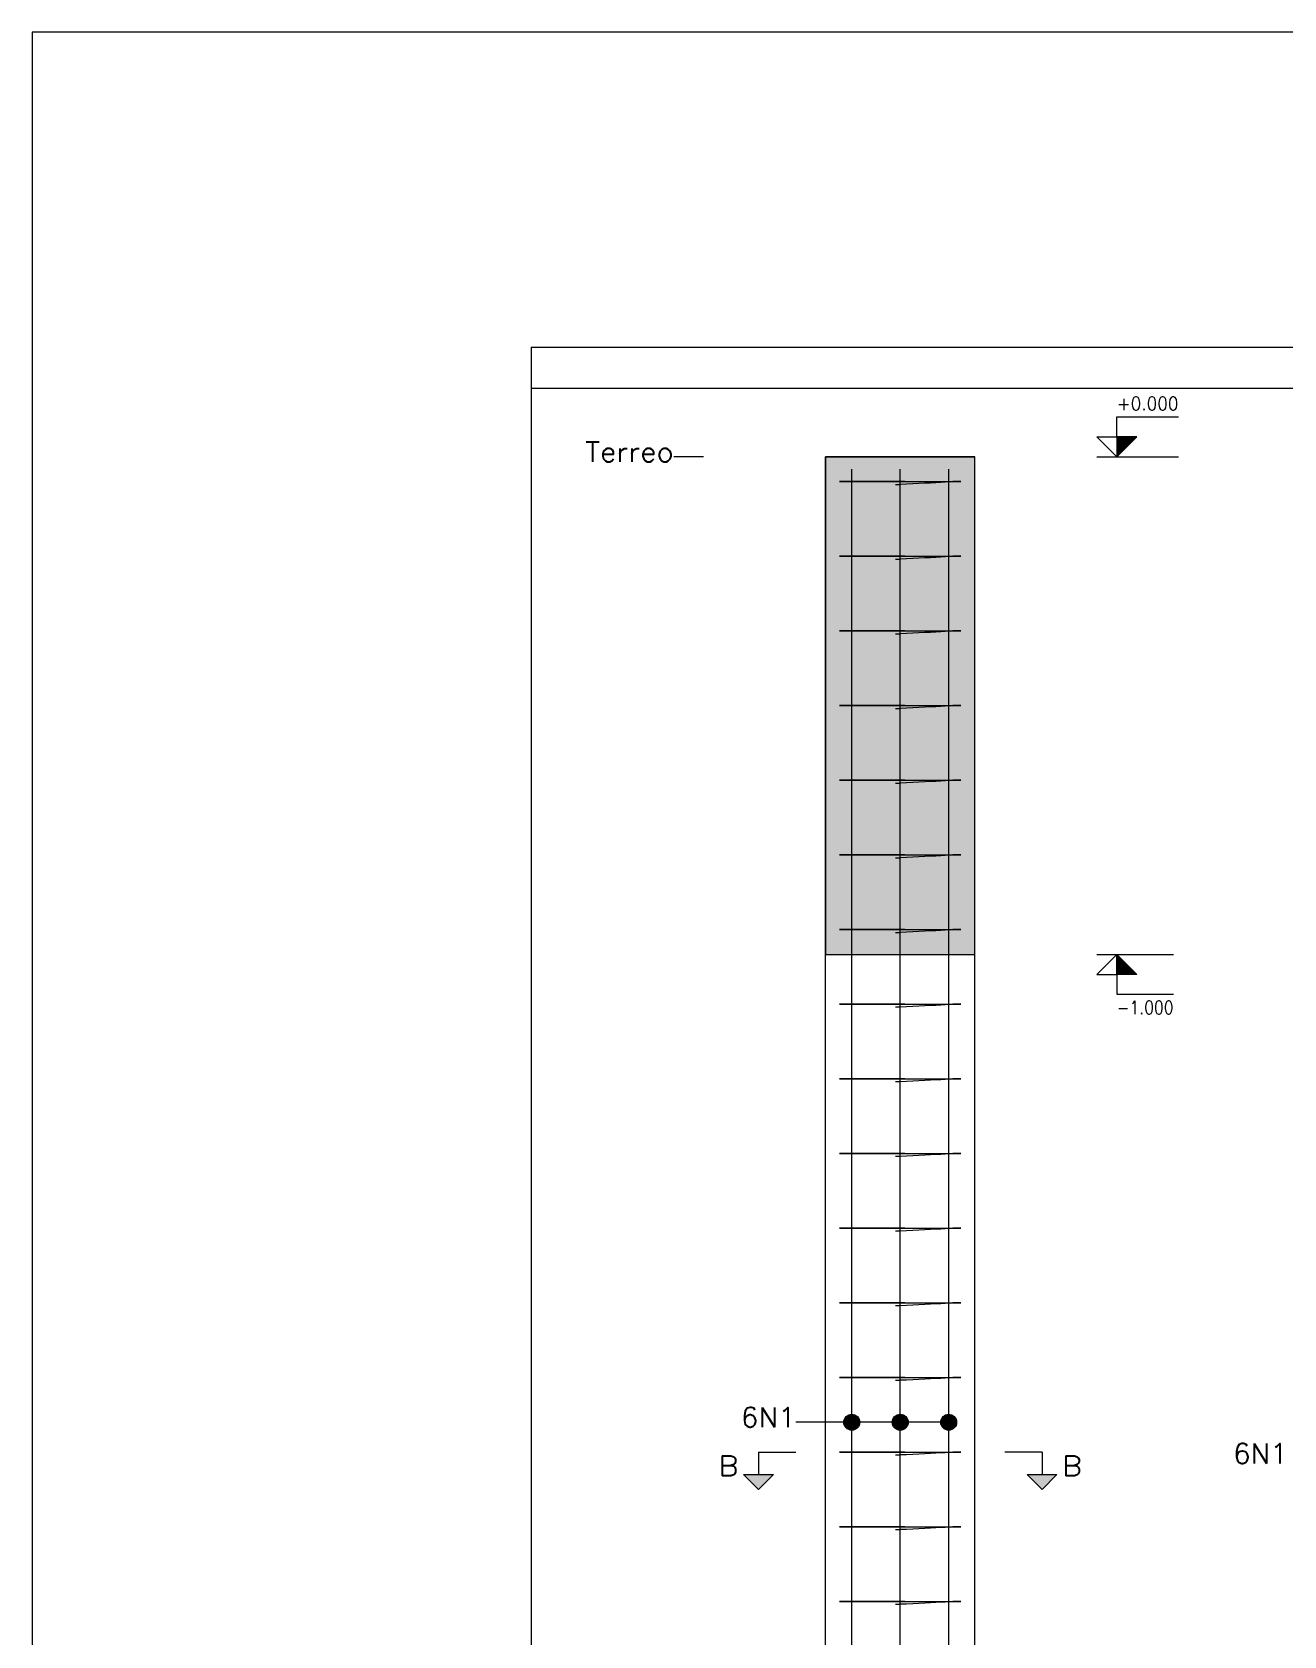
# Model space of a CAD drawing. Header units: metres. Extents: x 0 to 84, y 0 to 59.4.
# Drawn here: x 0 to 12.58, y 43.29 to 59.4 of the extents above; entities that cross this region are included whole.
import ezdxf
from ezdxf.enums import TextEntityAlignment as Align

# ---------------------------------------------------------------- set-up
doc = ezdxf.new("R2010")
doc.units = ezdxf.units.M
for name, color, linetype, lineweight in [('ARM_LONGITUDINAL_Ø12_5', 51, 'Continuous', 9), ('ARM_TRANSVERSAL_Ø6_3', 32, 'Continuous', 9), ('CORTE_COTAS_DAS_LAJES', 151, 'Continuous', 0), ('CORTE_COTAS_DAS_PLANTAS', 151, 'Continuous', 0), ('CORTE_LINHAS_DA_TABELA_DE_DETALHE', 7, 'Continuous', 9), ('CORTE_NOMES_DAS_PLANTAS', 106, 'Continuous', 9), ('CORTE_PILAR_DE_CONCRETO', 1, 'Continuous', 9), ('CORTE_PISOS', 8, 'Continuous', 9), ('CORTE_SEGMENTOS_DE_CORTE_DE_SECOES', 12, 'Continuous', 9), ('PILCP_ARM_LONG_LINHAS_DAS_ETIQUETAS_DAS_POSICOES_DE_ARMADURA_LONGITUDINAL', 106, 'Continuous', 9), ('PILCP_ARM_LONG_REFERENCIA', 106, 'Continuous', 9), ('QUAD_BORDA', 1, 'Continuous', 20), ('QUAD_LIMITES', 2, 'Continuous', 0)]:
    doc.layers.add(name, color=color, linetype=linetype, lineweight=lineweight)
doc.styles.add('CYPETXT', font='', dxfattribs={"height": 0.2})
doc.styles.get('CYPETXT').set_extended_font_data('romans')

msp = doc.modelspace()

# ---------------------------------------------------------------- hatches: boundary and pattern name
at = {"layer": 'CORTE_COTAS_DAS_LAJES'}
msp.add_hatch(color=256, dxfattribs=at).paths.add_polyline_path([(10.89969, 50.13407), (11.09969, 49.93407), (10.89969, 49.93407)], flags=0)
at = {"layer": 'CORTE_COTAS_DAS_PLANTAS'}
msp.add_hatch(color=256, dxfattribs=at).paths.add_polyline_path([(10.89969, 55.13407), (11.09969, 55.33407), (10.89969, 55.33407)], flags=0)
at = {"layer": 'CORTE_PISOS', "true_color": 0xdad7d3}
msp.add_hatch(color=254, dxfattribs=at).paths.add_polyline_path([(7.97369, 50.13407), (9.47369, 50.13407), (9.47369, 55.13407), (7.97369, 55.13407)], flags=0)
at = {"layer": 'CORTE_SEGMENTOS_DE_CORTE_DE_SECOES'}
for points in [[(7.14869, 44.90907), (7.44869, 44.90907), (7.29869, 44.75907)], [(7.14869, 44.90907), (7.44869, 44.90907), (7.29869, 44.75907)], [(9.99869, 44.90907), (10.29869, 44.90907), (10.14869, 44.75907)], [(9.99869, 44.90907), (10.29869, 44.90907), (10.14869, 44.75907)]]:
    msp.add_hatch(color=256, dxfattribs=at).paths.add_polyline_path(points, flags=0)
at = {"layer": 'PILCP_ARM_LONG_LINHAS_DAS_ETIQUETAS_DAS_POSICOES_DE_ARMADURA_LONGITUDINAL'}
h = msp.add_hatch(color=256, dxfattribs=at)
edge = h.paths.add_edge_path(flags=0)
edge.add_arc((8.23676, 45.43407), 0.08, 0, 360)
h = msp.add_hatch(color=256, dxfattribs=at)
edge = h.paths.add_edge_path(flags=0)
edge.add_arc((8.72369, 45.43407), 0.08, 0, 360)
h = msp.add_hatch(color=256, dxfattribs=at)
edge = h.paths.add_edge_path(flags=0)
edge.add_arc((9.21061, 45.43407), 0.08, 0, 360)

# ---------------------------------------------------------------- linework, layer by layer
at = {"layer": 'ARM_LONGITUDINAL_Ø12_5'}
for points in [[(8.23676, 35.13407), (8.23676, 55.00907)], [(8.23676, 35.13407), (8.23676, 55.00907)], [(8.72369, 35.13407), (8.72369, 55.00907)], [(8.72369, 35.13407), (8.72369, 55.00907)], [(9.21061, 35.13407), (9.21061, 55.00907)], [(9.21061, 35.13407), (9.21061, 55.00907)]]:
    msp.add_lwpolyline(points, dxfattribs=at)
at = {"layer": 'ARM_TRANSVERSAL_Ø6_3'}
for points in [[(8.77069, 54.88407), (8.76951, 54.88407), (8.76603, 54.88407), (8.76043, 54.88407), (8.75299, 54.88407), (8.74408, 54.88407), (8.73414, 54.88407), (8.72369, 54.88407), (8.66, 54.88407), (8.59702, 54.88407), (8.53542, 54.88407), (8.47588, 54.88407), (8.41906, 54.88407), (8.36558, 54.88407), (8.31602, 54.88407), (8.27093, 54.88407), (8.23079, 54.88407), (8.19606, 54.88407), (8.16711, 54.88407), (8.14425, 54.88407), (8.12775, 54.88407), (8.11777, 54.88407), (8.11444, 54.88407), (8.11777, 54.88407), (8.12775, 54.88407), (8.14425, 54.88407), (8.16711, 54.88407), (8.19606, 54.88407), (8.23079, 54.88407), (8.27093, 54.88407), (8.31602, 54.88407), (8.36558, 54.88407), (8.41906, 54.88407), (8.47588, 54.88407), (8.53542, 54.88407), (8.59702, 54.88407), (8.66, 54.88407), (8.72369, 54.88407), (8.78737, 54.88407), (8.85036, 54.88407), (8.91195, 54.88407), (8.97149, 54.88407), (9.02831, 54.88407), (9.08179, 54.88407), (9.13135, 54.88407), (9.17645, 54.88407), (9.21658, 54.88407), (9.25131, 54.88407), (9.28026, 54.88407), (9.30312, 54.88407), (9.31962, 54.88407), (9.3296, 54.88407), (9.33294, 54.88407), (9.3296, 54.88407), (9.31962, 54.88407), (9.30312, 54.88407), (9.28026, 54.88407), (9.25131, 54.88407), (9.21658, 54.88121), (9.17645, 54.87835), (9.13135, 54.87548), (9.08179, 54.87262), (9.02831, 54.86975), (8.97149, 54.86689), (8.91195, 54.86403), (8.85036, 54.86116), (8.78737, 54.8583), (8.72369, 54.85544), (8.72369, 54.85257), (8.71323, 54.85257), (8.70329, 54.85257), (8.69438, 54.85257), (8.68694, 54.85257), (8.68134, 54.85257), (8.67786, 54.85257), (8.67669, 54.85257)], [(8.77069, 54.13407), (8.76951, 54.13407), (8.76603, 54.13407), (8.76043, 54.13407), (8.75299, 54.13407), (8.74408, 54.13407), (8.73414, 54.13407), (8.72369, 54.13407), (8.66, 54.13407), (8.59702, 54.13407), (8.53542, 54.13407), (8.47588, 54.13407), (8.41906, 54.13407), (8.36558, 54.13407), (8.31602, 54.13407), (8.27093, 54.13407), (8.23079, 54.13407), (8.19606, 54.13407), (8.16711, 54.13407), (8.14425, 54.13407), (8.12775, 54.13407), (8.11777, 54.13407), (8.11444, 54.13407), (8.11777, 54.13407), (8.12775, 54.13407), (8.14425, 54.13407), (8.16711, 54.13407), (8.19606, 54.13407), (8.23079, 54.13407), (8.27093, 54.13407), (8.31602, 54.13407), (8.36558, 54.13407), (8.41906, 54.13407), (8.47588, 54.13407), (8.53542, 54.13407), (8.59702, 54.13407), (8.66, 54.13407), (8.72369, 54.13407), (8.78737, 54.13407), (8.85036, 54.13407), (8.91195, 54.13407), (8.97149, 54.13407), (9.02831, 54.13407), (9.08179, 54.13407), (9.13135, 54.13407), (9.17645, 54.13407), (9.21658, 54.13407), (9.25131, 54.13407), (9.28026, 54.13407), (9.30312, 54.13407), (9.31962, 54.13407), (9.3296, 54.13407), (9.33294, 54.13407), (9.3296, 54.13407), (9.31962, 54.13407), (9.30312, 54.13407), (9.28026, 54.13407), (9.25131, 54.13407), (9.21658, 54.13121), (9.17645, 54.12835), (9.13135, 54.12548), (9.08179, 54.12262), (9.02831, 54.11975), (8.97149, 54.11689), (8.91195, 54.11403), (8.85036, 54.11116), (8.78737, 54.1083), (8.72369, 54.10544), (8.72369, 54.10257), (8.71323, 54.10257), (8.70329, 54.10257), (8.69438, 54.10257), (8.68694, 54.10257), (8.68134, 54.10257), (8.67786, 54.10257), (8.67669, 54.10257)], [(8.77069, 53.38407), (8.76951, 53.38407), (8.76603, 53.38407), (8.76043, 53.38407), (8.75299, 53.38407), (8.74408, 53.38407), (8.73414, 53.38407), (8.72369, 53.38407), (8.66, 53.38407), (8.59702, 53.38407), (8.53542, 53.38407), (8.47588, 53.38407), (8.41906, 53.38407), (8.36558, 53.38407), (8.31602, 53.38407), (8.27093, 53.38407), (8.23079, 53.38407), (8.19606, 53.38407), (8.16711, 53.38407), (8.14425, 53.38407), (8.12775, 53.38407), (8.11777, 53.38407), (8.11444, 53.38407), (8.11777, 53.38407), (8.12775, 53.38407), (8.14425, 53.38407), (8.16711, 53.38407), (8.19606, 53.38407), (8.23079, 53.38407), (8.27093, 53.38407), (8.31602, 53.38407), (8.36558, 53.38407), (8.41906, 53.38407), (8.47588, 53.38407), (8.53542, 53.38407), (8.59702, 53.38407), (8.66, 53.38407), (8.72369, 53.38407), (8.78737, 53.38407), (8.85036, 53.38407), (8.91195, 53.38407), (8.97149, 53.38407), (9.02831, 53.38407), (9.08179, 53.38407), (9.13135, 53.38407), (9.17645, 53.38407), (9.21658, 53.38407), (9.25131, 53.38407), (9.28026, 53.38407), (9.30312, 53.38407), (9.31962, 53.38407), (9.3296, 53.38407), (9.33294, 53.38407), (9.3296, 53.38407), (9.31962, 53.38407), (9.30312, 53.38407), (9.28026, 53.38407), (9.25131, 53.38407), (9.21658, 53.38121), (9.17645, 53.37835), (9.13135, 53.37548), (9.08179, 53.37262), (9.02831, 53.36975), (8.97149, 53.36689), (8.91195, 53.36403), (8.85036, 53.36116), (8.78737, 53.3583), (8.72369, 53.35544), (8.72369, 53.35257), (8.71323, 53.35257), (8.70329, 53.35257), (8.69438, 53.35257), (8.68694, 53.35257), (8.68134, 53.35257), (8.67786, 53.35257), (8.67669, 53.35257)], [(8.77069, 52.63407), (8.76951, 52.63407), (8.76603, 52.63407), (8.76043, 52.63407), (8.75299, 52.63407), (8.74408, 52.63407), (8.73414, 52.63407), (8.72369, 52.63407), (8.66, 52.63407), (8.59702, 52.63407), (8.53542, 52.63407), (8.47588, 52.63407), (8.41906, 52.63407), (8.36558, 52.63407), (8.31602, 52.63407), (8.27093, 52.63407), (8.23079, 52.63407), (8.19606, 52.63407), (8.16711, 52.63407), (8.14425, 52.63407), (8.12775, 52.63407), (8.11777, 52.63407), (8.11444, 52.63407), (8.11777, 52.63407), (8.12775, 52.63407), (8.14425, 52.63407), (8.16711, 52.63407), (8.19606, 52.63407), (8.23079, 52.63407), (8.27093, 52.63407), (8.31602, 52.63407), (8.36558, 52.63407), (8.41906, 52.63407), (8.47588, 52.63407), (8.53542, 52.63407), (8.59702, 52.63407), (8.66, 52.63407), (8.72369, 52.63407), (8.78737, 52.63407), (8.85036, 52.63407), (8.91195, 52.63407), (8.97149, 52.63407), (9.02831, 52.63407), (9.08179, 52.63407), (9.13135, 52.63407), (9.17645, 52.63407), (9.21658, 52.63407), (9.25131, 52.63407), (9.28026, 52.63407), (9.30312, 52.63407), (9.31962, 52.63407), (9.3296, 52.63407), (9.33294, 52.63407), (9.3296, 52.63407), (9.31962, 52.63407), (9.30312, 52.63407), (9.28026, 52.63407), (9.25131, 52.63407), (9.21658, 52.63121), (9.17645, 52.62835), (9.13135, 52.62548), (9.08179, 52.62262), (9.02831, 52.61975), (8.97149, 52.61689), (8.91195, 52.61403), (8.85036, 52.61116), (8.78737, 52.6083), (8.72369, 52.60544), (8.72369, 52.60257), (8.71323, 52.60257), (8.70329, 52.60257), (8.69438, 52.60257), (8.68694, 52.60257), (8.68134, 52.60257), (8.67786, 52.60257), (8.67669, 52.60257)], [(8.77069, 51.88407), (8.76951, 51.88407), (8.76603, 51.88407), (8.76043, 51.88407), (8.75299, 51.88407), (8.74408, 51.88407), (8.73414, 51.88407), (8.72369, 51.88407), (8.66, 51.88407), (8.59702, 51.88407), (8.53542, 51.88407), (8.47588, 51.88407), (8.41906, 51.88407), (8.36558, 51.88407), (8.31602, 51.88407), (8.27093, 51.88407), (8.23079, 51.88407), (8.19606, 51.88407), (8.16711, 51.88407), (8.14425, 51.88407), (8.12775, 51.88407), (8.11777, 51.88407), (8.11444, 51.88407), (8.11777, 51.88407), (8.12775, 51.88407), (8.14425, 51.88407), (8.16711, 51.88407), (8.19606, 51.88407), (8.23079, 51.88407), (8.27093, 51.88407), (8.31602, 51.88407), (8.36558, 51.88407), (8.41906, 51.88407), (8.47588, 51.88407), (8.53542, 51.88407), (8.59702, 51.88407), (8.66, 51.88407), (8.72369, 51.88407), (8.78737, 51.88407), (8.85036, 51.88407), (8.91195, 51.88407), (8.97149, 51.88407), (9.02831, 51.88407), (9.08179, 51.88407), (9.13135, 51.88407), (9.17645, 51.88407), (9.21658, 51.88407), (9.25131, 51.88407), (9.28026, 51.88407), (9.30312, 51.88407), (9.31962, 51.88407), (9.3296, 51.88407), (9.33294, 51.88407), (9.3296, 51.88407), (9.31962, 51.88407), (9.30312, 51.88407), (9.28026, 51.88407), (9.25131, 51.88407), (9.21658, 51.88121), (9.17645, 51.87835), (9.13135, 51.87548), (9.08179, 51.87262), (9.02831, 51.86975), (8.97149, 51.86689), (8.91195, 51.86403), (8.85036, 51.86116), (8.78737, 51.8583), (8.72369, 51.85544), (8.72369, 51.85257), (8.71323, 51.85257), (8.70329, 51.85257), (8.69438, 51.85257), (8.68694, 51.85257), (8.68134, 51.85257), (8.67786, 51.85257), (8.67669, 51.85257)], [(8.77069, 51.13407), (8.76951, 51.13407), (8.76603, 51.13407), (8.76043, 51.13407), (8.75299, 51.13407), (8.74408, 51.13407), (8.73414, 51.13407), (8.72369, 51.13407), (8.66, 51.13407), (8.59702, 51.13407), (8.53542, 51.13407), (8.47588, 51.13407), (8.41906, 51.13407), (8.36558, 51.13407), (8.31602, 51.13407), (8.27093, 51.13407), (8.23079, 51.13407), (8.19606, 51.13407), (8.16711, 51.13407), (8.14425, 51.13407), (8.12775, 51.13407), (8.11777, 51.13407), (8.11444, 51.13407), (8.11777, 51.13407), (8.12775, 51.13407), (8.14425, 51.13407), (8.16711, 51.13407), (8.19606, 51.13407), (8.23079, 51.13407), (8.27093, 51.13407), (8.31602, 51.13407), (8.36558, 51.13407), (8.41906, 51.13407), (8.47588, 51.13407), (8.53542, 51.13407), (8.59702, 51.13407), (8.66, 51.13407), (8.72369, 51.13407), (8.78737, 51.13407), (8.85036, 51.13407), (8.91195, 51.13407), (8.97149, 51.13407), (9.02831, 51.13407), (9.08179, 51.13407), (9.13135, 51.13407), (9.17645, 51.13407), (9.21658, 51.13407), (9.25131, 51.13407), (9.28026, 51.13407), (9.30312, 51.13407), (9.31962, 51.13407), (9.3296, 51.13407), (9.33294, 51.13407), (9.3296, 51.13407), (9.31962, 51.13407), (9.30312, 51.13407), (9.28026, 51.13407), (9.25131, 51.13407), (9.21658, 51.13121), (9.17645, 51.12835), (9.13135, 51.12548), (9.08179, 51.12262), (9.02831, 51.11975), (8.97149, 51.11689), (8.91195, 51.11403), (8.85036, 51.11116), (8.78737, 51.1083), (8.72369, 51.10544), (8.72369, 51.10257), (8.71323, 51.10257), (8.70329, 51.10257), (8.69438, 51.10257), (8.68694, 51.10257), (8.68134, 51.10257), (8.67786, 51.10257), (8.67669, 51.10257)], [(8.77069, 50.38407), (8.76951, 50.38407), (8.76603, 50.38407), (8.76043, 50.38407), (8.75299, 50.38407), (8.74408, 50.38407), (8.73414, 50.38407), (8.72369, 50.38407), (8.66, 50.38407), (8.59702, 50.38407), (8.53542, 50.38407), (8.47588, 50.38407), (8.41906, 50.38407), (8.36558, 50.38407), (8.31602, 50.38407), (8.27093, 50.38407), (8.23079, 50.38407), (8.19606, 50.38407), (8.16711, 50.38407), (8.14425, 50.38407), (8.12775, 50.38407), (8.11777, 50.38407), (8.11444, 50.38407), (8.11777, 50.38407), (8.12775, 50.38407), (8.14425, 50.38407), (8.16711, 50.38407), (8.19606, 50.38407), (8.23079, 50.38407), (8.27093, 50.38407), (8.31602, 50.38407), (8.36558, 50.38407), (8.41906, 50.38407), (8.47588, 50.38407), (8.53542, 50.38407), (8.59702, 50.38407), (8.66, 50.38407), (8.72369, 50.38407), (8.78737, 50.38407), (8.85036, 50.38407), (8.91195, 50.38407), (8.97149, 50.38407), (9.02831, 50.38407), (9.08179, 50.38407), (9.13135, 50.38407), (9.17645, 50.38407), (9.21658, 50.38407), (9.25131, 50.38407), (9.28026, 50.38407), (9.30312, 50.38407), (9.31962, 50.38407), (9.3296, 50.38407), (9.33294, 50.38407), (9.3296, 50.38407), (9.31962, 50.38407), (9.30312, 50.38407), (9.28026, 50.38407), (9.25131, 50.38407), (9.21658, 50.38121), (9.17645, 50.37835), (9.13135, 50.37548), (9.08179, 50.37262), (9.02831, 50.36975), (8.97149, 50.36689), (8.91195, 50.36403), (8.85036, 50.36116), (8.78737, 50.3583), (8.72369, 50.35544), (8.72369, 50.35257), (8.71323, 50.35257), (8.70329, 50.35257), (8.69438, 50.35257), (8.68694, 50.35257), (8.68134, 50.35257), (8.67786, 50.35257), (8.67669, 50.35257)], [(8.77069, 49.63407), (8.76951, 49.63407), (8.76603, 49.63407), (8.76043, 49.63407), (8.75299, 49.63407), (8.74408, 49.63407), (8.73414, 49.63407), (8.72369, 49.63407), (8.66, 49.63407), (8.59702, 49.63407), (8.53542, 49.63407), (8.47588, 49.63407), (8.41906, 49.63407), (8.36558, 49.63407), (8.31602, 49.63407), (8.27093, 49.63407), (8.23079, 49.63407), (8.19606, 49.63407), (8.16711, 49.63407), (8.14425, 49.63407), (8.12775, 49.63407), (8.11777, 49.63407), (8.11444, 49.63407), (8.11777, 49.63407), (8.12775, 49.63407), (8.14425, 49.63407), (8.16711, 49.63407), (8.19606, 49.63407), (8.23079, 49.63407), (8.27093, 49.63407), (8.31602, 49.63407), (8.36558, 49.63407), (8.41906, 49.63407), (8.47588, 49.63407), (8.53542, 49.63407), (8.59702, 49.63407), (8.66, 49.63407), (8.72369, 49.63407), (8.78737, 49.63407), (8.85036, 49.63407), (8.91195, 49.63407), (8.97149, 49.63407), (9.02831, 49.63407), (9.08179, 49.63407), (9.13135, 49.63407), (9.17645, 49.63407), (9.21658, 49.63407), (9.25131, 49.63407), (9.28026, 49.63407), (9.30312, 49.63407), (9.31962, 49.63407), (9.3296, 49.63407), (9.33294, 49.63407), (9.3296, 49.63407), (9.31962, 49.63407), (9.30312, 49.63407), (9.28026, 49.63407), (9.25131, 49.63407), (9.21658, 49.63121), (9.17645, 49.62835), (9.13135, 49.62548), (9.08179, 49.62262), (9.02831, 49.61975), (8.97149, 49.61689), (8.91195, 49.61403), (8.85036, 49.61116), (8.78737, 49.6083), (8.72369, 49.60544), (8.72369, 49.60257), (8.71323, 49.60257), (8.70329, 49.60257), (8.69438, 49.60257), (8.68694, 49.60257), (8.68134, 49.60257), (8.67786, 49.60257), (8.67669, 49.60257)], [(8.77069, 48.88407), (8.76951, 48.88407), (8.76603, 48.88407), (8.76043, 48.88407), (8.75299, 48.88407), (8.74408, 48.88407), (8.73414, 48.88407), (8.72369, 48.88407), (8.66, 48.88407), (8.59702, 48.88407), (8.53542, 48.88407), (8.47588, 48.88407), (8.41906, 48.88407), (8.36558, 48.88407), (8.31602, 48.88407), (8.27093, 48.88407), (8.23079, 48.88407), (8.19606, 48.88407), (8.16711, 48.88407), (8.14425, 48.88407), (8.12775, 48.88407), (8.11777, 48.88407), (8.11444, 48.88407), (8.11777, 48.88407), (8.12775, 48.88407), (8.14425, 48.88407), (8.16711, 48.88407), (8.19606, 48.88407), (8.23079, 48.88407), (8.27093, 48.88407), (8.31602, 48.88407), (8.36558, 48.88407), (8.41906, 48.88407), (8.47588, 48.88407), (8.53542, 48.88407), (8.59702, 48.88407), (8.66, 48.88407), (8.72369, 48.88407), (8.78737, 48.88407), (8.85036, 48.88407), (8.91195, 48.88407), (8.97149, 48.88407), (9.02831, 48.88407), (9.08179, 48.88407), (9.13135, 48.88407), (9.17645, 48.88407), (9.21658, 48.88407), (9.25131, 48.88407), (9.28026, 48.88407), (9.30312, 48.88407), (9.31962, 48.88407), (9.3296, 48.88407), (9.33294, 48.88407), (9.3296, 48.88407), (9.31962, 48.88407), (9.30312, 48.88407), (9.28026, 48.88407), (9.25131, 48.88407), (9.21658, 48.88121), (9.17645, 48.87835), (9.13135, 48.87548), (9.08179, 48.87262), (9.02831, 48.86975), (8.97149, 48.86689), (8.91195, 48.86403), (8.85036, 48.86116), (8.78737, 48.8583), (8.72369, 48.85544), (8.72369, 48.85257), (8.71323, 48.85257), (8.70329, 48.85257), (8.69438, 48.85257), (8.68694, 48.85257), (8.68134, 48.85257), (8.67786, 48.85257), (8.67669, 48.85257)], [(8.77069, 48.13407), (8.76951, 48.13407), (8.76603, 48.13407), (8.76043, 48.13407), (8.75299, 48.13407), (8.74408, 48.13407), (8.73414, 48.13407), (8.72369, 48.13407), (8.66, 48.13407), (8.59702, 48.13407), (8.53542, 48.13407), (8.47588, 48.13407), (8.41906, 48.13407), (8.36558, 48.13407), (8.31602, 48.13407), (8.27093, 48.13407), (8.23079, 48.13407), (8.19606, 48.13407), (8.16711, 48.13407), (8.14425, 48.13407), (8.12775, 48.13407), (8.11777, 48.13407), (8.11444, 48.13407), (8.11777, 48.13407), (8.12775, 48.13407), (8.14425, 48.13407), (8.16711, 48.13407), (8.19606, 48.13407), (8.23079, 48.13407), (8.27093, 48.13407), (8.31602, 48.13407), (8.36558, 48.13407), (8.41906, 48.13407), (8.47588, 48.13407), (8.53542, 48.13407), (8.59702, 48.13407), (8.66, 48.13407), (8.72369, 48.13407), (8.78737, 48.13407), (8.85036, 48.13407), (8.91195, 48.13407), (8.97149, 48.13407), (9.02831, 48.13407), (9.08179, 48.13407), (9.13135, 48.13407), (9.17645, 48.13407), (9.21658, 48.13407), (9.25131, 48.13407), (9.28026, 48.13407), (9.30312, 48.13407), (9.31962, 48.13407), (9.3296, 48.13407), (9.33294, 48.13407), (9.3296, 48.13407), (9.31962, 48.13407), (9.30312, 48.13407), (9.28026, 48.13407), (9.25131, 48.13407), (9.21658, 48.13121), (9.17645, 48.12835), (9.13135, 48.12548), (9.08179, 48.12262), (9.02831, 48.11975), (8.97149, 48.11689), (8.91195, 48.11403), (8.85036, 48.11116), (8.78737, 48.1083), (8.72369, 48.10544), (8.72369, 48.10257), (8.71323, 48.10257), (8.70329, 48.10257), (8.69438, 48.10257), (8.68694, 48.10257), (8.68134, 48.10257), (8.67786, 48.10257), (8.67669, 48.10257)], [(8.77069, 47.38407), (8.76951, 47.38407), (8.76603, 47.38407), (8.76043, 47.38407), (8.75299, 47.38407), (8.74408, 47.38407), (8.73414, 47.38407), (8.72369, 47.38407), (8.66, 47.38407), (8.59702, 47.38407), (8.53542, 47.38407), (8.47588, 47.38407), (8.41906, 47.38407), (8.36558, 47.38407), (8.31602, 47.38407), (8.27093, 47.38407), (8.23079, 47.38407), (8.19606, 47.38407), (8.16711, 47.38407), (8.14425, 47.38407), (8.12775, 47.38407), (8.11777, 47.38407), (8.11444, 47.38407), (8.11777, 47.38407), (8.12775, 47.38407), (8.14425, 47.38407), (8.16711, 47.38407), (8.19606, 47.38407), (8.23079, 47.38407), (8.27093, 47.38407), (8.31602, 47.38407), (8.36558, 47.38407), (8.41906, 47.38407), (8.47588, 47.38407), (8.53542, 47.38407), (8.59702, 47.38407), (8.66, 47.38407), (8.72369, 47.38407), (8.78737, 47.38407), (8.85036, 47.38407), (8.91195, 47.38407), (8.97149, 47.38407), (9.02831, 47.38407), (9.08179, 47.38407), (9.13135, 47.38407), (9.17645, 47.38407), (9.21658, 47.38407), (9.25131, 47.38407), (9.28026, 47.38407), (9.30312, 47.38407), (9.31962, 47.38407), (9.3296, 47.38407), (9.33294, 47.38407), (9.3296, 47.38407), (9.31962, 47.38407), (9.30312, 47.38407), (9.28026, 47.38407), (9.25131, 47.38407), (9.21658, 47.38121), (9.17645, 47.37835), (9.13135, 47.37548), (9.08179, 47.37262), (9.02831, 47.36975), (8.97149, 47.36689), (8.91195, 47.36403), (8.85036, 47.36116), (8.78737, 47.3583), (8.72369, 47.35544), (8.72369, 47.35257), (8.71323, 47.35257), (8.70329, 47.35257), (8.69438, 47.35257), (8.68694, 47.35257), (8.68134, 47.35257), (8.67786, 47.35257), (8.67669, 47.35257)], [(8.77069, 46.63407), (8.76951, 46.63407), (8.76603, 46.63407), (8.76043, 46.63407), (8.75299, 46.63407), (8.74408, 46.63407), (8.73414, 46.63407), (8.72369, 46.63407), (8.66, 46.63407), (8.59702, 46.63407), (8.53542, 46.63407), (8.47588, 46.63407), (8.41906, 46.63407), (8.36558, 46.63407), (8.31602, 46.63407), (8.27093, 46.63407), (8.23079, 46.63407), (8.19606, 46.63407), (8.16711, 46.63407), (8.14425, 46.63407), (8.12775, 46.63407), (8.11777, 46.63407), (8.11444, 46.63407), (8.11777, 46.63407), (8.12775, 46.63407), (8.14425, 46.63407), (8.16711, 46.63407), (8.19606, 46.63407), (8.23079, 46.63407), (8.27093, 46.63407), (8.31602, 46.63407), (8.36558, 46.63407), (8.41906, 46.63407), (8.47588, 46.63407), (8.53542, 46.63407), (8.59702, 46.63407), (8.66, 46.63407), (8.72369, 46.63407), (8.78737, 46.63407), (8.85036, 46.63407), (8.91195, 46.63407), (8.97149, 46.63407), (9.02831, 46.63407), (9.08179, 46.63407), (9.13135, 46.63407), (9.17645, 46.63407), (9.21658, 46.63407), (9.25131, 46.63407), (9.28026, 46.63407), (9.30312, 46.63407), (9.31962, 46.63407), (9.3296, 46.63407), (9.33294, 46.63407), (9.3296, 46.63407), (9.31962, 46.63407), (9.30312, 46.63407), (9.28026, 46.63407), (9.25131, 46.63407), (9.21658, 46.63121), (9.17645, 46.62835), (9.13135, 46.62548), (9.08179, 46.62262), (9.02831, 46.61975), (8.97149, 46.61689), (8.91195, 46.61403), (8.85036, 46.61116), (8.78737, 46.6083), (8.72369, 46.60544), (8.72369, 46.60257), (8.71323, 46.60257), (8.70329, 46.60257), (8.69438, 46.60257), (8.68694, 46.60257), (8.68134, 46.60257), (8.67786, 46.60257), (8.67669, 46.60257)], [(8.77069, 45.88407), (8.76951, 45.88407), (8.76603, 45.88407), (8.76043, 45.88407), (8.75299, 45.88407), (8.74408, 45.88407), (8.73414, 45.88407), (8.72369, 45.88407), (8.66, 45.88407), (8.59702, 45.88407), (8.53542, 45.88407), (8.47588, 45.88407), (8.41906, 45.88407), (8.36558, 45.88407), (8.31602, 45.88407), (8.27093, 45.88407), (8.23079, 45.88407), (8.19606, 45.88407), (8.16711, 45.88407), (8.14425, 45.88407), (8.12775, 45.88407), (8.11777, 45.88407), (8.11444, 45.88407), (8.11777, 45.88407), (8.12775, 45.88407), (8.14425, 45.88407), (8.16711, 45.88407), (8.19606, 45.88407), (8.23079, 45.88407), (8.27093, 45.88407), (8.31602, 45.88407), (8.36558, 45.88407), (8.41906, 45.88407), (8.47588, 45.88407), (8.53542, 45.88407), (8.59702, 45.88407), (8.66, 45.88407), (8.72369, 45.88407), (8.78737, 45.88407), (8.85036, 45.88407), (8.91195, 45.88407), (8.97149, 45.88407), (9.02831, 45.88407), (9.08179, 45.88407), (9.13135, 45.88407), (9.17645, 45.88407), (9.21658, 45.88407), (9.25131, 45.88407), (9.28026, 45.88407), (9.30312, 45.88407), (9.31962, 45.88407), (9.3296, 45.88407), (9.33294, 45.88407), (9.3296, 45.88407), (9.31962, 45.88407), (9.30312, 45.88407), (9.28026, 45.88407), (9.25131, 45.88407), (9.21658, 45.88121), (9.17645, 45.87835), (9.13135, 45.87548), (9.08179, 45.87262), (9.02831, 45.86975), (8.97149, 45.86689), (8.91195, 45.86403), (8.85036, 45.86116), (8.78737, 45.8583), (8.72369, 45.85544), (8.72369, 45.85257), (8.71323, 45.85257), (8.70329, 45.85257), (8.69438, 45.85257), (8.68694, 45.85257), (8.68134, 45.85257), (8.67786, 45.85257), (8.67669, 45.85257)], [(8.77069, 45.13407), (8.76951, 45.13407), (8.76603, 45.13407), (8.76043, 45.13407), (8.75299, 45.13407), (8.74408, 45.13407), (8.73414, 45.13407), (8.72369, 45.13407), (8.66, 45.13407), (8.59702, 45.13407), (8.53542, 45.13407), (8.47588, 45.13407), (8.41906, 45.13407), (8.36558, 45.13407), (8.31602, 45.13407), (8.27093, 45.13407), (8.23079, 45.13407), (8.19606, 45.13407), (8.16711, 45.13407), (8.14425, 45.13407), (8.12775, 45.13407), (8.11777, 45.13407), (8.11444, 45.13407), (8.11777, 45.13407), (8.12775, 45.13407), (8.14425, 45.13407), (8.16711, 45.13407), (8.19606, 45.13407), (8.23079, 45.13407), (8.27093, 45.13407), (8.31602, 45.13407), (8.36558, 45.13407), (8.41906, 45.13407), (8.47588, 45.13407), (8.53542, 45.13407), (8.59702, 45.13407), (8.66, 45.13407), (8.72369, 45.13407), (8.78737, 45.13407), (8.85036, 45.13407), (8.91195, 45.13407), (8.97149, 45.13407), (9.02831, 45.13407), (9.08179, 45.13407), (9.13135, 45.13407), (9.17645, 45.13407), (9.21658, 45.13407), (9.25131, 45.13407), (9.28026, 45.13407), (9.30312, 45.13407), (9.31962, 45.13407), (9.3296, 45.13407), (9.33294, 45.13407), (9.3296, 45.13407), (9.31962, 45.13407), (9.30312, 45.13407), (9.28026, 45.13407), (9.25131, 45.13407), (9.21658, 45.13121), (9.17645, 45.12835), (9.13135, 45.12548), (9.08179, 45.12262), (9.02831, 45.11975), (8.97149, 45.11689), (8.91195, 45.11403), (8.85036, 45.11116), (8.78737, 45.1083), (8.72369, 45.10544), (8.72369, 45.10257), (8.71323, 45.10257), (8.70329, 45.10257), (8.69438, 45.10257), (8.68694, 45.10257), (8.68134, 45.10257), (8.67786, 45.10257), (8.67669, 45.10257)], [(8.77069, 44.38407), (8.76951, 44.38407), (8.76603, 44.38407), (8.76043, 44.38407), (8.75299, 44.38407), (8.74408, 44.38407), (8.73414, 44.38407), (8.72369, 44.38407), (8.66, 44.38407), (8.59702, 44.38407), (8.53542, 44.38407), (8.47588, 44.38407), (8.41906, 44.38407), (8.36558, 44.38407), (8.31602, 44.38407), (8.27093, 44.38407), (8.23079, 44.38407), (8.19606, 44.38407), (8.16711, 44.38407), (8.14425, 44.38407), (8.12775, 44.38407), (8.11777, 44.38407), (8.11444, 44.38407), (8.11777, 44.38407), (8.12775, 44.38407), (8.14425, 44.38407), (8.16711, 44.38407), (8.19606, 44.38407), (8.23079, 44.38407), (8.27093, 44.38407), (8.31602, 44.38407), (8.36558, 44.38407), (8.41906, 44.38407), (8.47588, 44.38407), (8.53542, 44.38407), (8.59702, 44.38407), (8.66, 44.38407), (8.72369, 44.38407), (8.78737, 44.38407), (8.85036, 44.38407), (8.91195, 44.38407), (8.97149, 44.38407), (9.02831, 44.38407), (9.08179, 44.38407), (9.13135, 44.38407), (9.17645, 44.38407), (9.21658, 44.38407), (9.25131, 44.38407), (9.28026, 44.38407), (9.30312, 44.38407), (9.31962, 44.38407), (9.3296, 44.38407), (9.33294, 44.38407), (9.3296, 44.38407), (9.31962, 44.38407), (9.30312, 44.38407), (9.28026, 44.38407), (9.25131, 44.38407), (9.21658, 44.38121), (9.17645, 44.37835), (9.13135, 44.37548), (9.08179, 44.37262), (9.02831, 44.36975), (8.97149, 44.36689), (8.91195, 44.36403), (8.85036, 44.36116), (8.78737, 44.3583), (8.72369, 44.35544), (8.72369, 44.35257), (8.71323, 44.35257), (8.70329, 44.35257), (8.69438, 44.35257), (8.68694, 44.35257), (8.68134, 44.35257), (8.67786, 44.35257), (8.67669, 44.35257)], [(8.77069, 43.63407), (8.76951, 43.63407), (8.76603, 43.63407), (8.76043, 43.63407), (8.75299, 43.63407), (8.74408, 43.63407), (8.73414, 43.63407), (8.72369, 43.63407), (8.66, 43.63407), (8.59702, 43.63407), (8.53542, 43.63407), (8.47588, 43.63407), (8.41906, 43.63407), (8.36558, 43.63407), (8.31602, 43.63407), (8.27093, 43.63407), (8.23079, 43.63407), (8.19606, 43.63407), (8.16711, 43.63407), (8.14425, 43.63407), (8.12775, 43.63407), (8.11777, 43.63407), (8.11444, 43.63407), (8.11777, 43.63407), (8.12775, 43.63407), (8.14425, 43.63407), (8.16711, 43.63407), (8.19606, 43.63407), (8.23079, 43.63407), (8.27093, 43.63407), (8.31602, 43.63407), (8.36558, 43.63407), (8.41906, 43.63407), (8.47588, 43.63407), (8.53542, 43.63407), (8.59702, 43.63407), (8.66, 43.63407), (8.72369, 43.63407), (8.78737, 43.63407), (8.85036, 43.63407), (8.91195, 43.63407), (8.97149, 43.63407), (9.02831, 43.63407), (9.08179, 43.63407), (9.13135, 43.63407), (9.17645, 43.63407), (9.21658, 43.63407), (9.25131, 43.63407), (9.28026, 43.63407), (9.30312, 43.63407), (9.31962, 43.63407), (9.3296, 43.63407), (9.33294, 43.63407), (9.3296, 43.63407), (9.31962, 43.63407), (9.30312, 43.63407), (9.28026, 43.63407), (9.25131, 43.63407), (9.21658, 43.63121), (9.17645, 43.62835), (9.13135, 43.62548), (9.08179, 43.62262), (9.02831, 43.61975), (8.97149, 43.61689), (8.91195, 43.61403), (8.85036, 43.61116), (8.78737, 43.6083), (8.72369, 43.60544), (8.72369, 43.60257), (8.71323, 43.60257), (8.70329, 43.60257), (8.69438, 43.60257), (8.68694, 43.60257), (8.68134, 43.60257), (8.67786, 43.60257), (8.67669, 43.60257)]]:
    msp.add_lwpolyline(points, dxfattribs=at)
at = {"layer": 'CORTE_COTAS_DAS_LAJES'}
msp.add_line((10.69969, 50.13407), (11.46969, 50.13407), dxfattribs=at)
for points in [[(10.89969, 50.13407), (10.69969, 49.93407), (10.89969, 49.93407), (10.89969, 50.13407)], [(10.89969, 50.13407), (11.09969, 49.93407), (10.89969, 49.93407)]]:
    msp.add_lwpolyline(points, close=True, dxfattribs=at)
msp.add_lwpolyline([(10.89969, 49.93407), (10.89969, 49.73407), (11.46969, 49.73407)], dxfattribs=at)
at = {"layer": 'CORTE_COTAS_DAS_PLANTAS'}
msp.add_line((10.69969, 55.13407), (11.51969, 55.13407), dxfattribs=at)
msp.add_lwpolyline([(10.89969, 55.33407), (10.89969, 55.53407), (11.51969, 55.53407)], dxfattribs=at)
for points in [[(10.89969, 55.13407), (10.69969, 55.33407), (10.89969, 55.33407), (10.89969, 55.13407)], [(10.89969, 55.13407), (11.09969, 55.33407), (10.89969, 55.33407)]]:
    msp.add_lwpolyline(points, close=True, dxfattribs=at)
at = {"layer": 'CORTE_LINHAS_DA_TABELA_DE_DETALHE'}
for p, q in [((5.01669, 56.23407), (26.36669, 56.23407)), ((5.01669, 56.23407), (5.01669, 31.34407)), ((5.01669, 55.82407), (26.36669, 55.82407))]:
    msp.add_line(p, q, dxfattribs=at)
at = {"layer": 'CORTE_NOMES_DAS_PLANTAS'}
msp.add_line((6.74769, 55.13407), (6.44769, 55.13407), dxfattribs=at)
at = {"layer": 'CORTE_PILAR_DE_CONCRETO'}
for p, q in [((7.97369, 35.13407), (7.97369, 55.13407)), ((7.97369, 55.13407), (9.47369, 55.13407)), ((9.47369, 35.13407), (9.47369, 55.13407))]:
    msp.add_line(p, q, dxfattribs=at)
at = {"layer": 'CORTE_PISOS', "color": 254, "true_color": 0xdad7d3}
msp.add_lwpolyline([(7.97369, 50.13407), (9.47369, 50.13407), (9.47369, 55.13407), (7.97369, 55.13407)], close=True, dxfattribs=at)
at = {"layer": 'CORTE_SEGMENTOS_DE_CORTE_DE_SECOES'}
for p, q in [((7.29869, 45.13407), (7.67369, 45.13407)), ((7.29869, 45.13407), (7.29869, 44.90907)), ((7.29869, 45.13407), (7.67369, 45.13407)), ((7.29869, 45.13407), (7.29869, 44.90907)), ((10.14869, 45.13407), (9.77369, 45.13407)), ((10.14869, 45.13407), (9.77369, 45.13407)), ((10.14869, 45.13407), (10.14869, 44.90907)), ((10.14869, 45.13407), (10.14869, 44.90907))]:
    msp.add_line(p, q, dxfattribs=at)
for points in [[(7.14869, 44.90907), (7.44869, 44.90907), (7.29869, 44.75907)], [(7.14869, 44.90907), (7.44869, 44.90907), (7.29869, 44.75907)], [(9.99869, 44.90907), (10.29869, 44.90907), (10.14869, 44.75907)], [(9.99869, 44.90907), (10.29869, 44.90907), (10.14869, 44.75907)]]:
    msp.add_lwpolyline(points, close=True, dxfattribs=at)
at = {"layer": 'PILCP_ARM_LONG_LINHAS_DAS_ETIQUETAS_DAS_POSICOES_DE_ARMADURA_LONGITUDINAL'}
msp.add_lwpolyline([(9.21061, 45.43407), (7.67369, 45.43407)], dxfattribs=at)
for centre in [(8.23676, 45.43407), (8.72369, 45.43407), (9.21061, 45.43407)]:
    msp.add_circle(centre, 0.08, dxfattribs=at)
at = {"layer": 'QUAD_BORDA'}
msp.add_lwpolyline([(0, 0), (84, 0), (84, 59.4), (0, 59.4), (0, 0)], close=True, dxfattribs=at)
at = {"layer": 'QUAD_LIMITES'}
msp.add_lwpolyline([(0, 0), (84, 0), (84, 59.4), (0, 59.4), (0, 0)], close=True, dxfattribs=at)

# ---------------------------------------------------------------- texts
at = {"layer": 'CORTE_COTAS_DAS_LAJES', "style": 'CYPETXT', "width": 0.764577}
msp.add_text('-1.000', height=0.133333, dxfattribs=at).set_placement((10.89969, 49.53407), (11.46969, 49.53407), align=Align.FIT)
at = {"layer": 'CORTE_COTAS_DAS_PLANTAS', "style": 'CYPETXT', "width": 0.831645}
msp.add_text('+0.000', height=0.133333, dxfattribs=at).set_placement((10.89969, 55.60074), (11.51969, 55.60074), align=Align.FIT)
at = {"layer": 'CORTE_NOMES_DAS_PLANTAS', "style": 'CYPETXT', "width": 0.944998}
msp.add_text('Terreo', height=0.2, dxfattribs=at).set_placement((5.55969, 55.08407), (6.44769, 55.08407), align=Align.FIT)
at = {"layer": 'CORTE_SEGMENTOS_DE_CORTE_DE_SECOES', "style": 'CYPETXT', "width": 0.838142}
for p, p2 in [((6.89769, 44.89657), (7.09869, 44.89657)), ((6.89769, 44.89657), (7.09869, 44.89657)), ((10.34869, 44.89657), (10.54969, 44.89657)), ((10.34869, 44.89657), (10.54969, 44.89657))]:
    msp.add_text('B', height=0.2, dxfattribs=at).set_placement(p, p2, align=Align.FIT)
at = {"layer": 'PILCP_ARM_LONG_REFERENCIA', "style": 'CYPETXT', "width": 0.924861}
for p, p2 in [((7.12169, 45.38407), (7.67369, 45.38407)), ((12.06719, 45.02157), (12.61919, 45.02157))]:
    msp.add_text('6N1', height=0.2, dxfattribs=at).set_placement(p, p2, align=Align.FIT)

doc.saveas('drawing.dxf')
